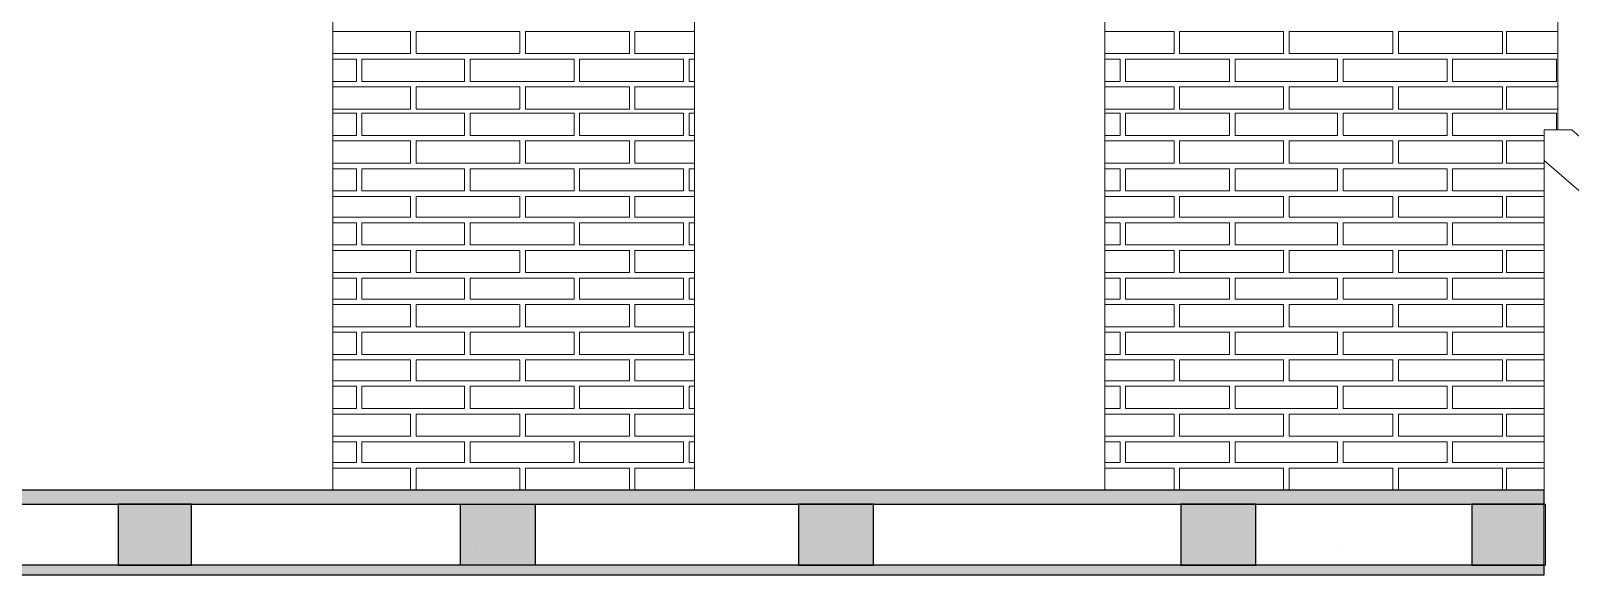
# Model space of a CAD drawing. Header units: millimetres. Extents: x 547603 to 562803, y -796635 to -788200.
# Drawn here: x 551816 to 555346, y -791940 to -790690 of the extents above; entities that cross this region are included whole.
import ezdxf

# ---------------------------------------------------------------- set-up
doc = ezdxf.new("R2010")
doc.units = ezdxf.units.MM
for name, color, linetype, lineweight in [('A-ALV-___-___-EXI', 250, 'Continuous', 35), ('A-ESC-___-___-EXI', 250, 'Continuous', 25), ('A-PIS-___-___-EXI', 250, 'Continuous', 25), ('A-POR-___-___-EXI', 250, 'Continuous', 25)]:
    doc.layers.add(name, color=color, linetype=linetype, lineweight=lineweight)

msp = doc.modelspace()

# ---------------------------------------------------------------- hatches: boundary and pattern name
at = {"layer": 'A-PIS-___-___-EXI', "true_color": 0xc19a82, "transparency": 33554636}
h = msp.add_hatch(color=33, dxfattribs=at)
h.paths.add_polyline_path([(548762.4, -791937.2), (555286.2, -791937.2), (555286.2, -791915), (548695.8, -791915), (548695.8, -791937.2)])
h.paths.add_polyline_path([(555120.9, -791775.2), (555286.2, -791775.2), (555286.2, -791743.4), (548696.6, -791743.4), (548696.6, -791775.2), (554625.2, -791775.2)])
h = msp.add_hatch(color=33, dxfattribs=at)
h.paths.add_polyline_path([(548762.4, -791915), (548934, -791915), (548934, -791775.2), (548762.4, -791775.2)])
h.paths.add_polyline_path([(555286.2, -791915), (555286.2, -791775.2), (555120.9, -791775.2), (555120.9, -791915)])
h.paths.add_polyline_path([(549521.9, -791915), (549693.4, -791915), (549693.4, -791775.2), (549521.9, -791775.2)])
h.paths.add_polyline_path([(554625.2, -791915), (554625.2, -791775.2), (554453.6, -791775.2), (554453.6, -791915)])
h.paths.add_polyline_path([(550344.9, -791915), (550513.3, -791915), (550513.3, -791775.2), (550344.9, -791775.2)])
h.paths.add_polyline_path([(553748.2, -791915), (553748.2, -791775.2), (553576.6, -791775.2), (553576.6, -791915)])
h.paths.add_polyline_path([(551145.7, -791915), (551314.1, -791915), (551314.1, -791775.2), (551145.7, -791775.2)])
h.paths.add_polyline_path([(552972.8, -791915), (552972.8, -791775.2), (552801.2, -791775.2), (552801.2, -791915)])
h.paths.add_polyline_path([(552016.3, -791915), (552184.8, -791915), (552184.8, -791775.2), (552016.3, -791775.2)])

# ---------------------------------------------------------------- linework, layer by layer
at = {"layer": 'A-ALV-___-___-EXI', "color": 252, "lineweight": 9}
msp.add_line((555318, -790917.2), (555318, -789649.3), dxfattribs=at)
at = {"layer": 'A-ALV-___-___-EXI', "color": 33, "lineweight": 9}
for p, q in [((554520.4, -791743.4), (554472.7, -791743.4)), ((554869.9, -791743.4), (554819.1, -791743.4))]:
    msp.add_line(p, q, dxfattribs=at)
at = {"layer": 'A-ALV-___-___-EXI', "color": 252, "lineweight": 9, "flags": 128}
for points in [[(552508.9, -790691.6), (552686.8, -790691.6), (552686.8, -790742.4), (552508.9, -790742.4)], [(553338.3, -790742.4), (553201.6, -790742.4), (553201.6, -790691.6), (553338.3, -790691.6)], [(554278.9, -790691.6), (554437.7, -790691.6), (554437.7, -790742.4), (554278.9, -790742.4)], [(555318, -790742.4), (555200.4, -790742.4), (555200.4, -790691.6), (555318, -790691.6)], [(552508.9, -790755.1), (552562.9, -790755.1), (552562.9, -790806), (552508.9, -790806)], [(553338.3, -790806), (553325.6, -790806), (553325.6, -790755.1), (553338.3, -790755.1)], [(554278.9, -790755.1), (554313.8, -790755.1), (554313.8, -790806), (554278.9, -790806)], [(552508.9, -790818.7), (552686.8, -790818.7), (552686.8, -790869.5), (552508.9, -790869.5)], [(553338.3, -790869.5), (553201.6, -790869.5), (553201.6, -790818.7), (553338.3, -790818.7)], [(554278.9, -790818.7), (554437.7, -790818.7), (554437.7, -790869.5), (554278.9, -790869.5)], [(555318, -790869.5), (555200.4, -790869.5), (555200.4, -790818.7), (555318, -790818.7)], [(552508.9, -790879.1), (552562.9, -790879.1), (552562.9, -790929.9), (552508.9, -790929.9)], [(553338.3, -790929.9), (553325.6, -790929.9), (553325.6, -790879.1), (553338.3, -790879.1)], [(554278.9, -790879.1), (554313.8, -790879.1), (554313.8, -790929.9), (554278.9, -790929.9)], [(555286.2, -790929.9), (555076.5, -790929.9), (555076.5, -790879.1), (555314.8, -790879.1), (555314.8, -790917.2)], [(552508.9, -790942.6), (552686.8, -790942.6), (552686.8, -790993.5), (552508.9, -790993.5)], [(553338.3, -790993.5), (553201.6, -790993.5), (553201.6, -790942.6), (553338.3, -790942.6)], [(554278.9, -790942.6), (554437.7, -790942.6), (554437.7, -790993.5), (554278.9, -790993.5)], [(555286.2, -790993.5), (555200.4, -790993.5), (555200.4, -790942.6), (555286.2, -790942.6)], [(552508.9, -791006.2), (552562.9, -791006.2), (552562.9, -791057), (552508.9, -791057)], [(553338.3, -791057), (553325.6, -791057), (553325.6, -791006.2), (553338.3, -791006.2)], [(554278.9, -791006.2), (554313.8, -791006.2), (554313.8, -791057), (554278.9, -791057)], [(555286.2, -791057), (555076.5, -791057), (555076.5, -791006.2), (555286.2, -791006.2)], [(552508.9, -791069.7), (552686.8, -791069.7), (552686.8, -791117.4), (552508.9, -791117.4)], [(553338.3, -791117.4), (553201.6, -791117.4), (553201.6, -791069.7), (553338.3, -791069.7)], [(554278.9, -791069.7), (554437.7, -791069.7), (554437.7, -791117.4), (554278.9, -791117.4)], [(555286.2, -791117.4), (555200.4, -791117.4), (555200.4, -791069.7), (555286.2, -791069.7)], [(552508.9, -791130.1), (552562.9, -791130.1), (552562.9, -791180.9), (552508.9, -791180.9)], [(553338.3, -791180.9), (553325.6, -791180.9), (553325.6, -791130.1), (553338.3, -791130.1)], [(554278.9, -791130.1), (554313.8, -791130.1), (554313.8, -791180.9), (554278.9, -791180.9)], [(555286.2, -791180.9), (555076.5, -791180.9), (555076.5, -791130.1), (555286.2, -791130.1)], [(552508.9, -791193.7), (552686.8, -791193.7), (552686.8, -791244.5), (552508.9, -791244.5)], [(553338.3, -791244.5), (553201.6, -791244.5), (553201.6, -791193.7), (553338.3, -791193.7)], [(554278.9, -791193.7), (554437.7, -791193.7), (554437.7, -791244.5), (554278.9, -791244.5)], [(555286.2, -791244.5), (555200.4, -791244.5), (555200.4, -791193.7), (555286.2, -791193.7)], [(552508.9, -791257.2), (552562.9, -791257.2), (552562.9, -791304.9), (552508.9, -791304.9)], [(553338.3, -791304.9), (553325.6, -791304.9), (553325.6, -791257.2), (553338.3, -791257.2)], [(554278.9, -791257.2), (554313.8, -791257.2), (554313.8, -791304.9), (554278.9, -791304.9)], [(555286.2, -791304.9), (555076.5, -791304.9), (555076.5, -791257.2), (555286.2, -791257.2)], [(552508.9, -791317.6), (552686.8, -791317.6), (552686.8, -791368.4), (552508.9, -791368.4)], [(553338.3, -791368.4), (553201.6, -791368.4), (553201.6, -791317.6), (553338.3, -791317.6)], [(554278.9, -791317.6), (554437.7, -791317.6), (554437.7, -791368.4), (554278.9, -791368.4)], [(555286.2, -791368.4), (555200.4, -791368.4), (555200.4, -791317.6), (555286.2, -791317.6)], [(552508.9, -791381.1), (552562.9, -791381.1), (552562.9, -791432), (552508.9, -791432)], [(553338.3, -791432), (553325.6, -791432), (553325.6, -791381.1), (553338.3, -791381.1)], [(554278.9, -791381.1), (554313.8, -791381.1), (554313.8, -791432), (554278.9, -791432)], [(555286.2, -791432), (555076.5, -791432), (555076.5, -791381.1), (555286.2, -791381.1)], [(552508.9, -791444.7), (552686.8, -791444.7), (552686.8, -791492.4), (552508.9, -791492.4)], [(553338.3, -791492.4), (553201.6, -791492.4), (553201.6, -791444.7), (553338.3, -791444.7)], [(554278.9, -791444.7), (554437.7, -791444.7), (554437.7, -791492.4), (554278.9, -791492.4)], [(555286.2, -791492.4), (555200.4, -791492.4), (555200.4, -791444.7), (555286.2, -791444.7)], [(552508.9, -791505.1), (552562.9, -791505.1), (552562.9, -791555.9), (552508.9, -791555.9)], [(553338.3, -791555.9), (553325.6, -791555.9), (553325.6, -791505.1), (553338.3, -791505.1)], [(554278.9, -791505.1), (554313.8, -791505.1), (554313.8, -791555.9), (554278.9, -791555.9)], [(555286.2, -791555.9), (555076.5, -791555.9), (555076.5, -791505.1), (555286.2, -791505.1)], [(552508.9, -791568.6), (552686.8, -791568.6), (552686.8, -791619.5), (552508.9, -791619.5)], [(553338.3, -791619.5), (553201.6, -791619.5), (553201.6, -791568.6), (553338.3, -791568.6)], [(554278.9, -791568.6), (554437.7, -791568.6), (554437.7, -791619.5), (554278.9, -791619.5)], [(555286.2, -791619.5), (555200.4, -791619.5), (555200.4, -791568.6), (555286.2, -791568.6)], [(552508.9, -791632.2), (552562.9, -791632.2), (552562.9, -791679.8), (552508.9, -791679.8)], [(553338.3, -791679.8), (553325.6, -791679.8), (553325.6, -791632.2), (553338.3, -791632.2)], [(554278.9, -791632.2), (554313.8, -791632.2), (554313.8, -791679.8), (554278.9, -791679.8)], [(555286.2, -791679.8), (555076.5, -791679.8), (555076.5, -791632.2), (555286.2, -791632.2)], [(552508.9, -791692.6), (552686.8, -791692.6), (552686.8, -791743.4)], [(552699.5, -791743.4), (552699.5, -791692.6), (552937.9, -791692.6), (552937.9, -791743.4), (552887, -791743.4), (552836.2, -791743.4)], [(552950.6, -791743.4), (552950.6, -791692.6), (553188.9, -791692.6), (553188.9, -791743.4)], [(553201.6, -791743.4), (553201.6, -791692.6), (553338.3, -791692.6)], [(554278.9, -791692.6), (554437.7, -791692.6), (554437.7, -791743.4)], [(554450.5, -791743.4), (554450.5, -791692.6), (554688.8, -791692.6), (554688.8, -791743.4)], [(554701.5, -791743.4), (554701.5, -791692.6), (554939.8, -791692.6), (554939.8, -791743.4)], [(554952.5, -791743.4), (554952.5, -791692.6), (555190.9, -791692.6), (555190.9, -791743.4)], [(555200.4, -791743.4), (555200.4, -791692.6), (555286.2, -791692.6)]]:
    msp.add_lwpolyline(points, dxfattribs=at)
for points in [[(552937.9, -790691.6), (552937.9, -790742.4), (552699.5, -790742.4), (552699.5, -790691.6)], [(553188.9, -790691.6), (553188.9, -790742.4), (552950.6, -790742.4), (552950.6, -790691.6)], [(554688.8, -790691.6), (554688.8, -790742.4), (554450.5, -790742.4), (554450.5, -790691.6)], [(554939.8, -790691.6), (554939.8, -790742.4), (554701.5, -790742.4), (554701.5, -790691.6)], [(555190.9, -790691.6), (555190.9, -790742.4), (554952.5, -790742.4), (554952.5, -790691.6)], [(552810.8, -790755.1), (552810.8, -790806), (552575.6, -790806), (552575.6, -790755.1)], [(553061.8, -790755.1), (553061.8, -790806), (552823.5, -790806), (552823.5, -790755.1)], [(553312.8, -790755.1), (553312.8, -790806), (553074.5, -790806), (553074.5, -790755.1)], [(554564.8, -790755.1), (554564.8, -790806), (554326.5, -790806), (554326.5, -790755.1)], [(554812.7, -790755.1), (554812.7, -790806), (554577.6, -790806), (554577.6, -790755.1)], [(555063.7, -790755.1), (555063.7, -790806), (554825.4, -790806), (554825.4, -790755.1)], [(555314.8, -790755.1), (555314.8, -790806), (555076.5, -790806), (555076.5, -790755.1)], [(552937.9, -790818.7), (552937.9, -790869.5), (552699.5, -790869.5), (552699.5, -790818.7)], [(553188.9, -790818.7), (553188.9, -790869.5), (552950.6, -790869.5), (552950.6, -790818.7)], [(554688.8, -790818.7), (554688.8, -790869.5), (554450.5, -790869.5), (554450.5, -790818.7)], [(554939.8, -790818.7), (554939.8, -790869.5), (554701.5, -790869.5), (554701.5, -790818.7)], [(555190.9, -790818.7), (555190.9, -790869.5), (554952.5, -790869.5), (554952.5, -790818.7)], [(552810.8, -790879.1), (552810.8, -790929.9), (552575.6, -790929.9), (552575.6, -790879.1)], [(553061.8, -790879.1), (553061.8, -790929.9), (552823.5, -790929.9), (552823.5, -790879.1)], [(553312.8, -790879.1), (553312.8, -790929.9), (553074.5, -790929.9), (553074.5, -790879.1)], [(554564.8, -790879.1), (554564.8, -790929.9), (554326.5, -790929.9), (554326.5, -790879.1)], [(554812.7, -790879.1), (554812.7, -790929.9), (554577.6, -790929.9), (554577.6, -790879.1)], [(555063.7, -790879.1), (555063.7, -790929.9), (554825.4, -790929.9), (554825.4, -790879.1)], [(552937.9, -790942.6), (552937.9, -790993.5), (552699.5, -790993.5), (552699.5, -790942.6)], [(553188.9, -790942.6), (553188.9, -790993.5), (552950.6, -790993.5), (552950.6, -790942.6)], [(554688.8, -790942.6), (554688.8, -790993.5), (554450.5, -790993.5), (554450.5, -790942.6)], [(554939.8, -790942.6), (554939.8, -790993.5), (554701.5, -790993.5), (554701.5, -790942.6)], [(555190.9, -790942.6), (555190.9, -790993.5), (554952.5, -790993.5), (554952.5, -790942.6)], [(552810.8, -791006.2), (552810.8, -791057), (552575.6, -791057), (552575.6, -791006.2)], [(553061.8, -791006.2), (553061.8, -791057), (552823.5, -791057), (552823.5, -791006.2)], [(553312.8, -791006.2), (553312.8, -791057), (553074.5, -791057), (553074.5, -791006.2)], [(554564.8, -791006.2), (554564.8, -791057), (554326.5, -791057), (554326.5, -791006.2)], [(554812.7, -791006.2), (554812.7, -791057), (554577.6, -791057), (554577.6, -791006.2)], [(555063.7, -791006.2), (555063.7, -791057), (554825.4, -791057), (554825.4, -791006.2)], [(552937.9, -791069.7), (552937.9, -791117.4), (552699.5, -791117.4), (552699.5, -791069.7)], [(553188.9, -791069.7), (553188.9, -791117.4), (552950.6, -791117.4), (552950.6, -791069.7)], [(554688.8, -791069.7), (554688.8, -791117.4), (554450.5, -791117.4), (554450.5, -791069.7)], [(554939.8, -791069.7), (554939.8, -791117.4), (554701.5, -791117.4), (554701.5, -791069.7)], [(555190.9, -791069.7), (555190.9, -791117.4), (554952.5, -791117.4), (554952.5, -791069.7)], [(552810.8, -791130.1), (552810.8, -791180.9), (552575.6, -791180.9), (552575.6, -791130.1)], [(553061.8, -791130.1), (553061.8, -791180.9), (552823.5, -791180.9), (552823.5, -791130.1)], [(553312.8, -791130.1), (553312.8, -791180.9), (553074.5, -791180.9), (553074.5, -791130.1)], [(554564.8, -791130.1), (554564.8, -791180.9), (554326.5, -791180.9), (554326.5, -791130.1)], [(554812.7, -791130.1), (554812.7, -791180.9), (554577.6, -791180.9), (554577.6, -791130.1)], [(555063.7, -791130.1), (555063.7, -791180.9), (554825.4, -791180.9), (554825.4, -791130.1)], [(552937.9, -791193.7), (552937.9, -791244.5), (552699.5, -791244.5), (552699.5, -791193.7)], [(553188.9, -791193.7), (553188.9, -791244.5), (552950.6, -791244.5), (552950.6, -791193.7)], [(554688.8, -791193.7), (554688.8, -791244.5), (554450.5, -791244.5), (554450.5, -791193.7)], [(554939.8, -791193.7), (554939.8, -791244.5), (554701.5, -791244.5), (554701.5, -791193.7)], [(555190.9, -791193.7), (555190.9, -791244.5), (554952.5, -791244.5), (554952.5, -791193.7)], [(552810.8, -791257.2), (552810.8, -791304.9), (552575.6, -791304.9), (552575.6, -791257.2)], [(553061.8, -791257.2), (553061.8, -791304.9), (552823.5, -791304.9), (552823.5, -791257.2)], [(553312.8, -791257.2), (553312.8, -791304.9), (553074.5, -791304.9), (553074.5, -791257.2)], [(554564.8, -791257.2), (554564.8, -791304.9), (554326.5, -791304.9), (554326.5, -791257.2)], [(554812.7, -791257.2), (554812.7, -791304.9), (554577.6, -791304.9), (554577.6, -791257.2)], [(555063.7, -791257.2), (555063.7, -791304.9), (554825.4, -791304.9), (554825.4, -791257.2)], [(552937.9, -791317.6), (552937.9, -791368.4), (552699.5, -791368.4), (552699.5, -791317.6)], [(553188.9, -791317.6), (553188.9, -791368.4), (552950.6, -791368.4), (552950.6, -791317.6)], [(554688.8, -791317.6), (554688.8, -791368.4), (554450.5, -791368.4), (554450.5, -791317.6)], [(554939.8, -791317.6), (554939.8, -791368.4), (554701.5, -791368.4), (554701.5, -791317.6)], [(555190.9, -791317.6), (555190.9, -791368.4), (554952.5, -791368.4), (554952.5, -791317.6)], [(552810.8, -791381.1), (552810.8, -791432), (552575.6, -791432), (552575.6, -791381.1)], [(553061.8, -791381.1), (553061.8, -791432), (552823.5, -791432), (552823.5, -791381.1)], [(553312.8, -791381.1), (553312.8, -791432), (553074.5, -791432), (553074.5, -791381.1)], [(554564.8, -791381.1), (554564.8, -791432), (554326.5, -791432), (554326.5, -791381.1)], [(554812.7, -791381.1), (554812.7, -791432), (554577.6, -791432), (554577.6, -791381.1)], [(555063.7, -791381.1), (555063.7, -791432), (554825.4, -791432), (554825.4, -791381.1)], [(552937.9, -791444.7), (552937.9, -791492.4), (552699.5, -791492.4), (552699.5, -791444.7)], [(553188.9, -791444.7), (553188.9, -791492.4), (552950.6, -791492.4), (552950.6, -791444.7)], [(554688.8, -791444.7), (554688.8, -791492.4), (554450.5, -791492.4), (554450.5, -791444.7)], [(554939.8, -791444.7), (554939.8, -791492.4), (554701.5, -791492.4), (554701.5, -791444.7)], [(555190.9, -791444.7), (555190.9, -791492.4), (554952.5, -791492.4), (554952.5, -791444.7)], [(552810.8, -791505.1), (552810.8, -791555.9), (552575.6, -791555.9), (552575.6, -791505.1)], [(553061.8, -791505.1), (553061.8, -791555.9), (552823.5, -791555.9), (552823.5, -791505.1)], [(553312.8, -791505.1), (553312.8, -791555.9), (553074.5, -791555.9), (553074.5, -791505.1)], [(554564.8, -791505.1), (554564.8, -791555.9), (554326.5, -791555.9), (554326.5, -791505.1)], [(554812.7, -791505.1), (554812.7, -791555.9), (554577.6, -791555.9), (554577.6, -791505.1)], [(555063.7, -791505.1), (555063.7, -791555.9), (554825.4, -791555.9), (554825.4, -791505.1)], [(552937.9, -791568.6), (552937.9, -791619.5), (552699.5, -791619.5), (552699.5, -791568.6)], [(553188.9, -791568.6), (553188.9, -791619.5), (552950.6, -791619.5), (552950.6, -791568.6)], [(554688.8, -791568.6), (554688.8, -791619.5), (554450.5, -791619.5), (554450.5, -791568.6)], [(554939.8, -791568.6), (554939.8, -791619.5), (554701.5, -791619.5), (554701.5, -791568.6)], [(555190.9, -791568.6), (555190.9, -791619.5), (554952.5, -791619.5), (554952.5, -791568.6)], [(552810.8, -791632.2), (552810.8, -791679.8), (552575.6, -791679.8), (552575.6, -791632.2)], [(553061.8, -791632.2), (553061.8, -791679.8), (552823.5, -791679.8), (552823.5, -791632.2)], [(553312.8, -791632.2), (553312.8, -791679.8), (553074.5, -791679.8), (553074.5, -791632.2)], [(554564.8, -791632.2), (554564.8, -791679.8), (554326.5, -791679.8), (554326.5, -791632.2)], [(554812.7, -791632.2), (554812.7, -791679.8), (554577.6, -791679.8), (554577.6, -791632.2)], [(555063.7, -791632.2), (555063.7, -791679.8), (554825.4, -791679.8), (554825.4, -791632.2)]]:
    msp.add_lwpolyline(points, close=True, dxfattribs=at)
at = {"layer": 'A-ESC-___-___-EXI', "color": 18, "lineweight": 9, "flags": 128}
msp.add_lwpolyline([(548749.7, -791937.2), (555286.2, -791937.2), (555286.2, -791743.4), (555286.2, -790917.2), (555349.7, -790917.2), (556061.5, -791533.7), (556099.7, -792696.7), (556093.3, -793319.5), (555978.9, -793418), (555953.5, -791565.4), (555286.2, -790987.1)], dxfattribs=at)
at = {"layer": 'A-PIS-___-___-EXI', "color": 33, "lineweight": 9}
for p, q in [((552448.5, -791743.4), (552149.8, -791743.4)), ((553595.7, -791743.4), (553897.5, -791743.4)), ((552016.3, -791775.2), (551314.1, -791775.2)), ((552801.2, -791775.2), (552184.8, -791775.2)), ((553576.6, -791775.2), (552972.8, -791775.2)), ((552836.2, -791873.7), (552836.2, -791873.7)), ((552836.2, -791873.7), (552836.2, -791873.7)), ((552836.2, -791873.7), (552836.2, -791873.7)), ((552836.2, -791873.7), (552836.2, -791873.7)), ((555286.2, -791892.7), (555286.2, -791937.2)), ((553138.1, -791937.2), (552836.2, -791937.2))]:
    msp.add_line(p, q, dxfattribs=at)
at = {"layer": 'A-PIS-___-___-EXI', "color": 43, "lineweight": 9}
for p, q in [((552184.8, -791775.2), (552016.3, -791775.2)), ((552972.8, -791775.2), (552801.2, -791775.2)), ((553748.2, -791775.2), (553576.6, -791775.2))]:
    msp.add_line(p, q, dxfattribs=at)
at = {"layer": 'A-PIS-___-___-EXI'}
for points in [[(551314.1, -791775.2), (552016.3, -791775.2), (552184.8, -791775.2), (552801.2, -791775.2), (552972.8, -791775.2), (552972.8, -791915), (552801.2, -791915), (552801.2, -791775.2), (552972.8, -791775.2), (553576.6, -791775.2), (553576.6, -791915), (553748.2, -791915), (553748.2, -791775.2), (553576.6, -791775.2), (553748.2, -791775.2), (554453.6, -791775.2), (554625.2, -791775.2), (555120.9, -791775.2), (555286.2, -791775.2), (555286.2, -791743.4), (548696.6, -791743.4)], [(548695.8, -791937.2), (555286.2, -791937.2), (555286.2, -791915), (555120.9, -791915), (554625.2, -791915), (554453.6, -791915), (553748.2, -791915), (553576.6, -791915), (552972.8, -791915), (552801.2, -791915), (552184.8, -791915), (552016.3, -791915), (551314.1, -791915)]]:
    msp.add_lwpolyline(points, dxfattribs=at)
at = {"layer": 'A-PIS-___-___-EXI', "color": 33, "lineweight": 9, "flags": 128}
msp.add_lwpolyline([(555286.2, -791794.2), (555286.2, -791743.4), (548696.6, -791743.4)], dxfattribs=at)
at = {"layer": 'A-PIS-___-___-EXI'}
for points in [[(552184.8, -791775.2), (552016.3, -791775.2), (552016.3, -791915), (552184.8, -791915)], [(554453.6, -791775.2), (554453.6, -791915), (554625.2, -791915), (554625.2, -791775.2)], [(555120.9, -791775.2), (555120.9, -791915), (555286.2, -791915), (555286.2, -791775.2)]]:
    msp.add_lwpolyline(points, close=True, dxfattribs=at)
at = {"layer": 'A-PIS-___-___-EXI', "color": 43, "lineweight": 9}
for points in [[(552184.8, -791915), (552184.8, -791775.2), (552016.3, -791775.2), (552016.3, -791915)], [(552972.8, -791915), (552972.8, -791775.2), (552801.2, -791775.2), (552801.2, -791915)]]:
    msp.add_lwpolyline(points, close=True, dxfattribs=at)
for points in [[(555286.2, -791775.2), (555120.9, -791775.2), (554625.2, -791775.2), (554453.6, -791775.2), (553748.2, -791775.2), (553576.6, -791775.2), (553576.6, -791915), (553748.2, -791915), (554453.6, -791915), (554625.2, -791915), (554625.2, -791775.2), (554453.6, -791775.2), (554453.6, -791915), (554625.2, -791915), (555120.9, -791915), (555286.2, -791915)], [(553576.6, -791915), (553748.2, -791915), (553748.2, -791775.2)]]:
    msp.add_lwpolyline(points, dxfattribs=at)
at = {"layer": 'A-PIS-___-___-EXI', "color": 251, "lineweight": 9, "flags": 128}
msp.add_lwpolyline([(555120.9, -791775.2), (555120.9, -791915), (555286.2, -791915), (555289.4, -791915), (555289.4, -791775.2), (555286.2, -791775.2)], close=True, dxfattribs=at)
at = {"layer": 'A-PIS-___-___-EXI', "color": 33, "lineweight": 9}
msp.add_lwpolyline([(552836.2, -791873.7), (552836.2, -791873.7)], close=True, dxfattribs=at)
at = {"layer": 'A-PIS-___-___-EXI', "color": 18, "lineweight": 9, "flags": 128}
msp.add_lwpolyline([(554819.1, -791873.7), (554819.1, -791873.7), (554819.1, -791873.7), (554819.1, -791873.7)], dxfattribs=at)
at = {"layer": 'A-PIS-___-___-EXI', "color": 33, "lineweight": 9}
msp.add_lwpolyline([(553576.6, -791915), (552972.8, -791915), (552801.2, -791915), (552184.8, -791915), (552016.3, -791915), (551314.1, -791915), (551145.7, -791915), (550513.3, -791915), (550344.9, -791915)], dxfattribs=at)
at = {"layer": 'A-POR-___-___-EXI', "color": 18, "lineweight": 9, "flags": 128}
for points in [[(551555.6, -791743.4), (551555.6, -789830.4), (552508.9, -789830.4), (552508.9, -791743.4)], [(553338.3, -791743.4), (553338.3, -789830.4), (554278.9, -789830.4), (554278.9, -791743.4)]]:
    msp.add_lwpolyline(points, dxfattribs=at)

doc.saveas('drawing.dxf')
